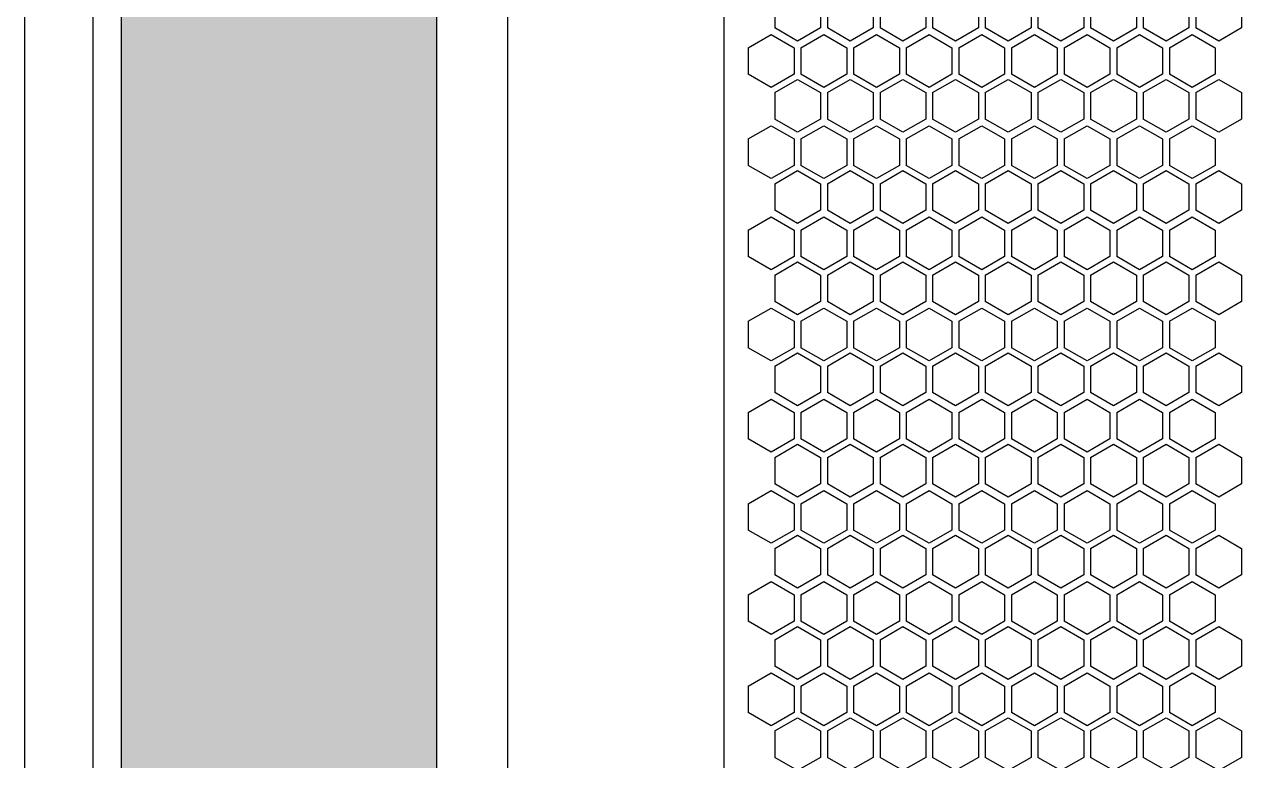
# Model space of a CAD drawing. Header units: millimetres. Extents: x 55614 to 110757, y -66981 to -47484.
# Drawn here: x 63923.1 to 64135.9, y -50506.6 to -50378 of the extents above; entities that cross this region are included whole.
import ezdxf

# ---------------------------------------------------------------- set-up
doc = ezdxf.new("R2010")
doc.units = ezdxf.units.MM
doc.layers.get('0').update_dxf_attribs({"lineweight": 15})
for name, color, linetype in [('4212-68099_1_0', 7, 'Continuous'), ('4212-73754_1_0', 7, 'Continuous'), ('4215-0412-2_0', 7, 'Continuous'), ('layer 3', 7, 'Continuous')]:
    doc.layers.add(name, color=color, linetype=linetype)
doc.layers.add('THICK', color=7, linetype='Continuous', lineweight=0)

# ---------------------------------------------------------------- blocks, each defined once
blk = doc.blocks.new('erwqre')
h = blk.add_hatch(color=1)
edge = h.paths.add_edge_path()
edge.add_spline(control_points=[(14369.21, -13680.9), (14382.96, -13662.24), (14396.71, -13643.57), (14396.71, -13643.57), (14396.71, -13643.57), (14396.71, -13643.57), (14396.71, -13503.04), (14396.71, -13362.5)], knot_values=[0.375, 0.375, 0.375, 0.375, 0.5, 0.5, 0.5, 0.5, 0.625, 0.625, 0.625, 0.625], degree=3, periodic=0)
edge.add_spline(control_points=[(14396.71, -13362.5), (14396.71, -13221.97), (14396.71, -13081.43), (14396.71, -13081.43), (14396.71, -13081.43), (14396.71, -13081.43), (14382.96, -13081.43), (14369.21, -13081.43)], knot_values=[0.625, 0.625, 0.625, 0.625, 0.75, 0.75, 0.75, 0.75, 0.875, 0.875, 0.875, 0.875], degree=3, periodic=0)
edge.add_spline(control_points=[(14369.21, -13081.43), (14355.46, -13081.43), (14341.71, -13081.43), (14341.71, -13081.43), (14341.71, -13081.43), (14341.71, -13240.63), (14341.71, -13399.83)], knot_values=[0.875, 0.875, 0.875, 0.875, 1, 1, 1, 1.125, 1.125, 1.125, 1.125], degree=3, periodic=0)
edge.add_spline(control_points=[(14341.71, -13399.83), (14341.71, -13559.03), (14341.71, -13718.23), (14341.71, -13718.23), (14341.71, -13718.23), (14341.71, -13718.23), (14355.46, -13699.57), (14369.21, -13680.9)], knot_values=[0.125, 0.125, 0.125, 0.125, 0.25, 0.25, 0.25, 0.25, 0.375, 0.375, 0.375, 0.375], degree=3, periodic=0)
edge = h.paths.add_edge_path()
edge.add_spline(control_points=[(14396.71, -13673.58), (14396.71, -13668.58), (14396.71, -13663.58), (14396.71, -13663.58), (14396.71, -13663.58), (14396.71, -13663.58), (14382.96, -13682.24), (14369.21, -13700.91)], knot_values=[0.625, 0.625, 0.625, 0.625, 0.75, 0.75, 0.75, 0.75, 0.875, 0.875, 0.875, 0.875], degree=3, periodic=0)
edge.add_spline(control_points=[(14369.21, -13700.91), (14355.46, -13719.57), (14341.71, -13738.24), (14341.71, -13738.24), (14341.71, -13738.24), (14341.71, -13743.24), (14341.71, -13748.24)], knot_values=[0.875, 0.875, 0.875, 0.875, 1, 1, 1, 1.125, 1.125, 1.125, 1.125], degree=3, periodic=0)
edge.add_spline(control_points=[(14341.71, -13748.24), (14341.71, -13753.24), (14341.71, -13758.24), (14341.71, -13758.24), (14341.71, -13758.24), (14341.71, -13758.24), (14355.46, -13739.58), (14369.21, -13720.91)], knot_values=[0.125, 0.125, 0.125, 0.125, 0.25, 0.25, 0.25, 0.25, 0.375, 0.375, 0.375, 0.375], degree=3, periodic=0)
edge.add_spline(control_points=[(14369.21, -13720.91), (14382.96, -13702.25), (14396.71, -13683.58), (14396.71, -13683.58), (14396.71, -13683.58), (14396.71, -13683.58), (14396.71, -13678.58), (14396.71, -13673.58)], knot_values=[0.375, 0.375, 0.375, 0.375, 0.5, 0.5, 0.5, 0.5, 0.625, 0.625, 0.625, 0.625], degree=3, periodic=0)
edge = h.paths.add_edge_path()
edge.add_spline(control_points=[(14369.21, -13760.92), (14382.96, -13742.25), (14396.71, -13723.59), (14396.71, -13723.59), (14396.71, -13723.59), (14396.71, -13723.59), (14396.71, -13718.59), (14396.71, -13713.59)], knot_values=[0.375, 0.375, 0.375, 0.375, 0.5, 0.5, 0.5, 0.5, 0.625, 0.625, 0.625, 0.625], degree=3, periodic=0)
edge.add_spline(control_points=[(14396.71, -13713.59), (14396.71, -13708.59), (14396.71, -13703.58), (14396.71, -13703.58), (14396.71, -13703.58), (14396.71, -13703.58), (14382.96, -13722.25), (14369.21, -13740.91)], knot_values=[0.625, 0.625, 0.625, 0.625, 0.75, 0.75, 0.75, 0.75, 0.875, 0.875, 0.875, 0.875], degree=3, periodic=0)
edge.add_spline(control_points=[(14369.21, -13740.91), (14355.46, -13759.58), (14341.71, -13778.24), (14341.71, -13778.24), (14341.71, -13778.24), (14341.71, -13783.25), (14341.71, -13788.25)], knot_values=[0.875, 0.875, 0.875, 0.875, 1, 1, 1, 1.125, 1.125, 1.125, 1.125], degree=3, periodic=0)
edge.add_spline(control_points=[(14341.71, -13788.25), (14341.71, -13793.25), (14341.71, -13798.25), (14341.71, -13798.25), (14341.71, -13798.25), (14341.71, -13798.25), (14355.46, -13779.58), (14369.21, -13760.92)], knot_values=[0.125, 0.125, 0.125, 0.125, 0.25, 0.25, 0.25, 0.25, 0.375, 0.375, 0.375, 0.375], degree=3, periodic=0)
edge = h.paths.add_edge_path()
edge.add_spline(control_points=[(14369.21, -13800.93), (14382.96, -13782.26), (14396.71, -13763.6), (14396.71, -13763.6), (14396.71, -13763.6), (14396.71, -13763.6), (14396.71, -13758.59), (14396.71, -13753.59)], knot_values=[0.375, 0.375, 0.375, 0.375, 0.5, 0.5, 0.5, 0.5, 0.625, 0.625, 0.625, 0.625], degree=3, periodic=0)
edge.add_spline(control_points=[(14396.71, -13753.59), (14396.71, -13748.59), (14396.71, -13743.59), (14396.71, -13743.59), (14396.71, -13743.59), (14396.71, -13743.59), (14382.96, -13762.26), (14369.21, -13780.92)], knot_values=[0.625, 0.625, 0.625, 0.625, 0.75, 0.75, 0.75, 0.75, 0.875, 0.875, 0.875, 0.875], degree=3, periodic=0)
edge.add_spline(control_points=[(14369.21, -13780.92), (14355.46, -13799.59), (14341.71, -13818.25), (14341.71, -13818.25), (14341.71, -13818.25), (14341.71, -13823.25), (14341.71, -13828.25)], knot_values=[0.875, 0.875, 0.875, 0.875, 1, 1, 1, 1.125, 1.125, 1.125, 1.125], degree=3, periodic=0)
edge.add_spline(control_points=[(14341.71, -13828.25), (14341.71, -13833.25), (14341.71, -13838.26), (14341.71, -13838.26), (14341.71, -13838.26), (14341.71, -13838.26), (14355.46, -13819.59), (14369.21, -13800.93)], knot_values=[0.125, 0.125, 0.125, 0.125, 0.25, 0.25, 0.25, 0.25, 0.375, 0.375, 0.375, 0.375], degree=3, periodic=0)
at = {"layer": 'layer 3', "color": 22}
blk.add_open_spline([(14341.71, -13081.43), (14341.71, -13081.43), (14341.71, -13718.23), (14341.71, -13718.23), (14341.71, -13718.23), (14341.71, -13718.23), (14396.71, -13643.57), (14396.71, -13643.57), (14396.71, -13643.57), (14396.71, -13643.57), (14396.71, -13081.43), (14396.71, -13081.43), (14396.71, -13081.43), (14396.71, -13081.43), (14341.71, -13081.43), (14341.71, -13081.43)], degree=3, knots=[0, 0, 0, 0, 0.25, 0.25, 0.25, 0.25, 0.5, 0.5, 0.5, 0.5, 0.75, 0.75, 0.75, 0.75, 1, 1, 1, 1], dxfattribs=at)
blk = doc.blocks.new('2-1725')
at = {"layer": '4212-68099_1_0', "color": 7, "linetype": 'Continuous'}
blk.add_line((-17151.63, -73625.95), (-17151.63, -71550.95), dxfattribs=at)
at = {"layer": '4212-73754_1_0', "color": 7, "linetype": 'Continuous'}
blk.add_line((-17163.63, -71552.65), (-17163.63, -72573.45), dxfattribs=at)
at = {"layer": '4215-0412-2_0', "color": 7, "linetype": 'Continuous'}
for p, q in [((-17041.32, -72057.27), (-17041.32, -71628.67)), ((-17079.12, -72054.27), (-17079.12, -71631.67)), ((-17032.49, -71800.08), (-17032.49, -71804.7)), ((-17024.49, -71800.08), (-17024.49, -71804.7)), ((-17023.29, -71800.08), (-17023.29, -71804.7)), ((-17015.29, -71800.08), (-17015.29, -71804.7)), ((-17014.09, -71800.08), (-17014.09, -71804.7)), ((-17006.09, -71800.08), (-17006.09, -71804.7)), ((-17004.89, -71800.08), (-17004.89, -71804.7)), ((-16996.89, -71800.08), (-16996.89, -71804.7)), ((-16995.69, -71800.08), (-16995.69, -71804.7)), ((-16987.69, -71800.08), (-16987.69, -71804.7)), ((-16986.49, -71800.08), (-16986.49, -71804.7)), ((-16978.49, -71800.08), (-16978.49, -71804.7)), ((-16977.29, -71800.08), (-16977.29, -71804.7)), ((-16969.29, -71800.08), (-16969.29, -71804.7)), ((-16968.09, -71800.08), (-16968.09, -71804.7)), ((-16960.09, -71800.08), (-16960.09, -71804.7)), ((-16958.89, -71800.08), (-16958.89, -71804.7)), ((-16950.89, -71800.08), (-16950.89, -71804.7)), ((-17037.11, -71808.17), (-17033.11, -71805.86)), ((-17033.11, -71805.86), (-17029.11, -71808.17)), ((-17028.49, -71807.01), (-17032.49, -71804.7)), ((-17024.49, -71804.7), (-17028.49, -71807.01)), ((-17027.91, -71808.17), (-17023.91, -71805.86)), ((-17023.91, -71805.86), (-17019.91, -71808.17)), ((-17019.29, -71807.01), (-17023.29, -71804.7)), ((-17015.29, -71804.7), (-17019.29, -71807.01)), ((-17018.71, -71808.17), (-17014.71, -71805.86)), ((-17014.71, -71805.86), (-17010.71, -71808.17)), ((-17010.09, -71807.01), (-17014.09, -71804.7)), ((-17006.09, -71804.7), (-17010.09, -71807.01)), ((-17009.51, -71808.17), (-17005.51, -71805.86)), ((-17005.51, -71805.86), (-17001.51, -71808.17)), ((-17000.89, -71807.01), (-17004.89, -71804.7)), ((-16996.89, -71804.7), (-17000.89, -71807.01)), ((-17000.31, -71808.17), (-16996.31, -71805.86)), ((-16996.31, -71805.86), (-16992.31, -71808.17)), ((-16991.69, -71807.01), (-16995.69, -71804.7)), ((-16987.69, -71804.7), (-16991.69, -71807.01)), ((-16991.11, -71808.17), (-16987.11, -71805.86)), ((-16987.11, -71805.86), (-16983.11, -71808.17)), ((-16982.49, -71807.01), (-16986.49, -71804.7)), ((-16978.49, -71804.7), (-16982.49, -71807.01)), ((-16981.91, -71808.17), (-16977.91, -71805.86)), ((-16977.91, -71805.86), (-16973.91, -71808.17)), ((-16973.29, -71807.01), (-16977.29, -71804.7)), ((-16969.29, -71804.7), (-16973.29, -71807.01)), ((-16972.71, -71808.17), (-16968.71, -71805.86)), ((-16968.71, -71805.86), (-16964.71, -71808.17)), ((-16964.09, -71807.01), (-16968.09, -71804.7)), ((-16960.09, -71804.7), (-16964.09, -71807.01)), ((-16963.51, -71808.17), (-16959.51, -71805.86)), ((-16959.51, -71805.86), (-16955.51, -71808.17)), ((-16954.89, -71807.01), (-16958.89, -71804.7)), ((-16950.89, -71804.7), (-16954.89, -71807.01)), ((-17037.11, -71808.17), (-17037.11, -71812.79)), ((-17029.11, -71808.17), (-17029.11, -71812.79)), ((-17027.91, -71808.17), (-17027.91, -71812.79)), ((-17019.91, -71808.17), (-17019.91, -71812.79)), ((-17018.71, -71808.17), (-17018.71, -71812.79)), ((-17010.71, -71808.17), (-17010.71, -71812.79)), ((-17009.51, -71808.17), (-17009.51, -71812.79)), ((-17001.51, -71808.17), (-17001.51, -71812.79)), ((-17000.31, -71808.17), (-17000.31, -71812.79)), ((-16992.31, -71808.17), (-16992.31, -71812.79)), ((-16991.11, -71808.17), (-16991.11, -71812.79)), ((-16983.11, -71808.17), (-16983.11, -71812.79)), ((-16981.91, -71808.17), (-16981.91, -71812.79)), ((-16973.91, -71808.17), (-16973.91, -71812.79)), ((-16972.71, -71808.17), (-16972.71, -71812.79)), ((-16964.71, -71808.17), (-16964.71, -71812.79)), ((-16963.51, -71808.17), (-16963.51, -71812.79)), ((-16955.51, -71808.17), (-16955.51, -71812.79)), ((-17033.11, -71815.1), (-17037.11, -71812.79)), ((-17029.11, -71812.79), (-17033.11, -71815.1)), ((-17032.49, -71816.01), (-17028.49, -71813.7)), ((-17028.49, -71813.7), (-17024.49, -71816.01)), ((-17023.91, -71815.1), (-17027.91, -71812.79)), ((-17019.91, -71812.79), (-17023.91, -71815.1)), ((-17023.29, -71816.01), (-17019.29, -71813.7)), ((-17019.29, -71813.7), (-17015.29, -71816.01)), ((-17014.71, -71815.1), (-17018.71, -71812.79)), ((-17010.71, -71812.79), (-17014.71, -71815.1)), ((-17014.09, -71816.01), (-17010.09, -71813.7)), ((-17010.09, -71813.7), (-17006.09, -71816.01)), ((-17005.51, -71815.1), (-17009.51, -71812.79)), ((-17001.51, -71812.79), (-17005.51, -71815.1)), ((-17004.89, -71816.01), (-17000.89, -71813.7)), ((-17000.89, -71813.7), (-16996.89, -71816.01)), ((-16996.31, -71815.1), (-17000.31, -71812.79)), ((-16992.31, -71812.79), (-16996.31, -71815.1)), ((-16995.69, -71816.01), (-16991.69, -71813.7)), ((-16991.69, -71813.7), (-16987.69, -71816.01)), ((-16987.11, -71815.1), (-16991.11, -71812.79)), ((-16983.11, -71812.79), (-16987.11, -71815.1)), ((-16986.49, -71816.01), (-16982.49, -71813.7)), ((-16982.49, -71813.7), (-16978.49, -71816.01)), ((-16977.91, -71815.1), (-16981.91, -71812.79)), ((-16973.91, -71812.79), (-16977.91, -71815.1)), ((-16977.29, -71816.01), (-16973.29, -71813.7)), ((-16973.29, -71813.7), (-16969.29, -71816.01)), ((-16968.71, -71815.1), (-16972.71, -71812.79)), ((-16964.71, -71812.79), (-16968.71, -71815.1)), ((-16968.09, -71816.01), (-16964.09, -71813.7)), ((-16964.09, -71813.7), (-16960.09, -71816.01)), ((-16959.51, -71815.1), (-16963.51, -71812.79)), ((-16955.51, -71812.79), (-16959.51, -71815.1)), ((-16958.89, -71816.01), (-16954.89, -71813.7)), ((-16954.89, -71813.7), (-16950.89, -71816.01)), ((-17032.49, -71816.01), (-17032.49, -71820.63)), ((-17024.49, -71816.01), (-17024.49, -71820.63)), ((-17023.29, -71816.01), (-17023.29, -71820.63)), ((-17015.29, -71816.01), (-17015.29, -71820.63)), ((-17014.09, -71816.01), (-17014.09, -71820.63)), ((-17006.09, -71816.01), (-17006.09, -71820.63)), ((-17004.89, -71816.01), (-17004.89, -71820.63)), ((-16996.89, -71816.01), (-16996.89, -71820.63)), ((-16995.69, -71816.01), (-16995.69, -71820.63)), ((-16987.69, -71816.01), (-16987.69, -71820.63)), ((-16986.49, -71816.01), (-16986.49, -71820.63)), ((-16978.49, -71816.01), (-16978.49, -71820.63)), ((-16977.29, -71816.01), (-16977.29, -71820.63)), ((-16969.29, -71816.01), (-16969.29, -71820.63)), ((-16968.09, -71816.01), (-16968.09, -71820.63)), ((-16960.09, -71816.01), (-16960.09, -71820.63)), ((-16958.89, -71816.01), (-16958.89, -71820.63)), ((-16950.89, -71816.01), (-16950.89, -71820.63)), ((-17028.49, -71822.94), (-17032.49, -71820.63)), ((-17024.49, -71820.63), (-17028.49, -71822.94)), ((-17019.29, -71822.94), (-17023.29, -71820.63)), ((-17015.29, -71820.63), (-17019.29, -71822.94)), ((-17010.09, -71822.94), (-17014.09, -71820.63)), ((-17006.09, -71820.63), (-17010.09, -71822.94)), ((-17000.89, -71822.94), (-17004.89, -71820.63)), ((-16996.89, -71820.63), (-17000.89, -71822.94)), ((-16991.69, -71822.94), (-16995.69, -71820.63)), ((-16987.69, -71820.63), (-16991.69, -71822.94)), ((-16982.49, -71822.94), (-16986.49, -71820.63)), ((-16978.49, -71820.63), (-16982.49, -71822.94)), ((-16973.29, -71822.94), (-16977.29, -71820.63)), ((-16969.29, -71820.63), (-16973.29, -71822.94)), ((-16964.09, -71822.94), (-16968.09, -71820.63)), ((-16960.09, -71820.63), (-16964.09, -71822.94)), ((-16954.89, -71822.94), (-16958.89, -71820.63)), ((-16950.89, -71820.63), (-16954.89, -71822.94)), ((-17037.11, -71824.1), (-17033.11, -71821.79)), ((-17033.11, -71821.79), (-17029.11, -71824.1)), ((-17027.91, -71824.1), (-17023.91, -71821.79)), ((-17023.91, -71821.79), (-17019.91, -71824.1)), ((-17018.71, -71824.1), (-17014.71, -71821.79)), ((-17014.71, -71821.79), (-17010.71, -71824.1)), ((-17009.51, -71824.1), (-17005.51, -71821.79)), ((-17005.51, -71821.79), (-17001.51, -71824.1)), ((-17000.31, -71824.1), (-16996.31, -71821.79)), ((-16996.31, -71821.79), (-16992.31, -71824.1)), ((-16991.11, -71824.1), (-16987.11, -71821.79)), ((-16987.11, -71821.79), (-16983.11, -71824.1)), ((-16981.91, -71824.1), (-16977.91, -71821.79)), ((-16977.91, -71821.79), (-16973.91, -71824.1)), ((-16972.71, -71824.1), (-16968.71, -71821.79)), ((-16968.71, -71821.79), (-16964.71, -71824.1)), ((-16963.51, -71824.1), (-16959.51, -71821.79)), ((-16959.51, -71821.79), (-16955.51, -71824.1)), ((-17037.11, -71824.1), (-17037.11, -71828.72)), ((-17029.11, -71824.1), (-17029.11, -71828.72)), ((-17027.91, -71824.1), (-17027.91, -71828.72)), ((-17019.91, -71824.1), (-17019.91, -71828.72)), ((-17018.71, -71824.1), (-17018.71, -71828.72)), ((-17010.71, -71824.1), (-17010.71, -71828.72)), ((-17009.51, -71824.1), (-17009.51, -71828.72)), ((-17001.51, -71824.1), (-17001.51, -71828.72)), ((-17000.31, -71824.1), (-17000.31, -71828.72)), ((-16992.31, -71824.1), (-16992.31, -71828.72)), ((-16991.11, -71824.1), (-16991.11, -71828.72)), ((-16983.11, -71824.1), (-16983.11, -71828.72)), ((-16981.91, -71824.1), (-16981.91, -71828.72)), ((-16973.91, -71824.1), (-16973.91, -71828.72)), ((-16972.71, -71824.1), (-16972.71, -71828.72)), ((-16964.71, -71824.1), (-16964.71, -71828.72)), ((-16963.51, -71824.1), (-16963.51, -71828.72)), ((-16955.51, -71824.1), (-16955.51, -71828.72)), ((-17033.11, -71831.03), (-17037.11, -71828.72)), ((-17029.11, -71828.72), (-17033.11, -71831.03)), ((-17023.91, -71831.03), (-17027.91, -71828.72)), ((-17019.91, -71828.72), (-17023.91, -71831.03)), ((-17014.71, -71831.03), (-17018.71, -71828.72)), ((-17010.71, -71828.72), (-17014.71, -71831.03)), ((-17005.51, -71831.03), (-17009.51, -71828.72)), ((-17001.51, -71828.72), (-17005.51, -71831.03)), ((-16996.31, -71831.03), (-17000.31, -71828.72)), ((-16992.31, -71828.72), (-16996.31, -71831.03)), ((-16987.11, -71831.03), (-16991.11, -71828.72)), ((-16983.11, -71828.72), (-16987.11, -71831.03)), ((-16977.91, -71831.03), (-16981.91, -71828.72)), ((-16973.91, -71828.72), (-16977.91, -71831.03)), ((-16968.71, -71831.03), (-16972.71, -71828.72)), ((-16964.71, -71828.72), (-16968.71, -71831.03)), ((-16959.51, -71831.03), (-16963.51, -71828.72)), ((-16955.51, -71828.72), (-16959.51, -71831.03)), ((-17032.49, -71831.94), (-17028.49, -71829.63)), ((-17028.49, -71829.63), (-17024.49, -71831.94)), ((-17023.29, -71831.94), (-17019.29, -71829.63)), ((-17019.29, -71829.63), (-17015.29, -71831.94)), ((-17014.09, -71831.94), (-17010.09, -71829.63)), ((-17010.09, -71829.63), (-17006.09, -71831.94)), ((-17004.89, -71831.94), (-17000.89, -71829.63)), ((-17000.89, -71829.63), (-16996.89, -71831.94)), ((-16995.69, -71831.94), (-16991.69, -71829.63)), ((-16991.69, -71829.63), (-16987.69, -71831.94)), ((-16986.49, -71831.94), (-16982.49, -71829.63)), ((-16982.49, -71829.63), (-16978.49, -71831.94)), ((-16977.29, -71831.94), (-16973.29, -71829.63)), ((-16973.29, -71829.63), (-16969.29, -71831.94)), ((-16968.09, -71831.94), (-16964.09, -71829.63)), ((-16964.09, -71829.63), (-16960.09, -71831.94)), ((-16958.89, -71831.94), (-16954.89, -71829.63)), ((-16954.89, -71829.63), (-16950.89, -71831.94)), ((-17032.49, -71831.94), (-17032.49, -71836.56)), ((-17024.49, -71831.94), (-17024.49, -71836.56)), ((-17023.29, -71831.94), (-17023.29, -71836.56)), ((-17015.29, -71831.94), (-17015.29, -71836.56)), ((-17014.09, -71831.94), (-17014.09, -71836.56)), ((-17006.09, -71831.94), (-17006.09, -71836.56)), ((-17004.89, -71831.94), (-17004.89, -71836.56)), ((-16996.89, -71831.94), (-16996.89, -71836.56)), ((-16995.69, -71831.94), (-16995.69, -71836.56)), ((-16987.69, -71831.94), (-16987.69, -71836.56)), ((-16986.49, -71831.94), (-16986.49, -71836.56)), ((-16978.49, -71831.94), (-16978.49, -71836.56)), ((-16977.29, -71831.94), (-16977.29, -71836.56)), ((-16969.29, -71831.94), (-16969.29, -71836.56)), ((-16968.09, -71831.94), (-16968.09, -71836.56)), ((-16960.09, -71831.94), (-16960.09, -71836.56)), ((-16958.89, -71831.94), (-16958.89, -71836.56)), ((-16950.89, -71831.94), (-16950.89, -71836.56)), ((-17037.11, -71840.03), (-17033.11, -71837.72)), ((-17033.11, -71837.72), (-17029.11, -71840.03)), ((-17028.49, -71838.87), (-17032.49, -71836.56)), ((-17024.49, -71836.56), (-17028.49, -71838.87)), ((-17027.91, -71840.03), (-17023.91, -71837.72)), ((-17023.91, -71837.72), (-17019.91, -71840.03)), ((-17019.29, -71838.87), (-17023.29, -71836.56)), ((-17015.29, -71836.56), (-17019.29, -71838.87)), ((-17018.71, -71840.03), (-17014.71, -71837.72)), ((-17014.71, -71837.72), (-17010.71, -71840.03)), ((-17010.09, -71838.87), (-17014.09, -71836.56)), ((-17006.09, -71836.56), (-17010.09, -71838.87)), ((-17009.51, -71840.03), (-17005.51, -71837.72)), ((-17005.51, -71837.72), (-17001.51, -71840.03)), ((-17000.89, -71838.87), (-17004.89, -71836.56)), ((-16996.89, -71836.56), (-17000.89, -71838.87)), ((-17000.31, -71840.03), (-16996.31, -71837.72)), ((-16996.31, -71837.72), (-16992.31, -71840.03)), ((-16991.69, -71838.87), (-16995.69, -71836.56)), ((-16987.69, -71836.56), (-16991.69, -71838.87)), ((-16991.11, -71840.03), (-16987.11, -71837.72)), ((-16987.11, -71837.72), (-16983.11, -71840.03)), ((-16982.49, -71838.87), (-16986.49, -71836.56)), ((-16978.49, -71836.56), (-16982.49, -71838.87)), ((-16981.91, -71840.03), (-16977.91, -71837.72)), ((-16977.91, -71837.72), (-16973.91, -71840.03)), ((-16973.29, -71838.87), (-16977.29, -71836.56)), ((-16969.29, -71836.56), (-16973.29, -71838.87)), ((-16972.71, -71840.03), (-16968.71, -71837.72)), ((-16968.71, -71837.72), (-16964.71, -71840.03)), ((-16964.09, -71838.87), (-16968.09, -71836.56)), ((-16960.09, -71836.56), (-16964.09, -71838.87)), ((-16963.51, -71840.03), (-16959.51, -71837.72)), ((-16959.51, -71837.72), (-16955.51, -71840.03)), ((-16954.89, -71838.87), (-16958.89, -71836.56)), ((-16950.89, -71836.56), (-16954.89, -71838.87)), ((-17037.11, -71840.03), (-17037.11, -71844.65)), ((-17029.11, -71840.03), (-17029.11, -71844.65)), ((-17027.91, -71840.03), (-17027.91, -71844.65)), ((-17019.91, -71840.03), (-17019.91, -71844.65)), ((-17018.71, -71840.03), (-17018.71, -71844.65)), ((-17010.71, -71840.03), (-17010.71, -71844.65)), ((-17009.51, -71840.03), (-17009.51, -71844.65)), ((-17001.51, -71840.03), (-17001.51, -71844.65)), ((-17000.31, -71840.03), (-17000.31, -71844.65)), ((-16992.31, -71840.03), (-16992.31, -71844.65)), ((-16991.11, -71840.03), (-16991.11, -71844.65)), ((-16983.11, -71840.03), (-16983.11, -71844.65)), ((-16981.91, -71840.03), (-16981.91, -71844.65)), ((-16973.91, -71840.03), (-16973.91, -71844.65)), ((-16972.71, -71840.03), (-16972.71, -71844.65)), ((-16964.71, -71840.03), (-16964.71, -71844.65)), ((-16963.51, -71840.03), (-16963.51, -71844.65)), ((-16955.51, -71840.03), (-16955.51, -71844.65)), ((-17033.11, -71846.96), (-17037.11, -71844.65)), ((-17029.11, -71844.65), (-17033.11, -71846.96)), ((-17032.49, -71847.87), (-17028.49, -71845.56)), ((-17028.49, -71845.56), (-17024.49, -71847.87)), ((-17023.91, -71846.96), (-17027.91, -71844.65)), ((-17019.91, -71844.65), (-17023.91, -71846.96)), ((-17023.29, -71847.87), (-17019.29, -71845.56)), ((-17019.29, -71845.56), (-17015.29, -71847.87)), ((-17014.71, -71846.96), (-17018.71, -71844.65)), ((-17010.71, -71844.65), (-17014.71, -71846.96)), ((-17014.09, -71847.87), (-17010.09, -71845.56)), ((-17010.09, -71845.56), (-17006.09, -71847.87)), ((-17005.51, -71846.96), (-17009.51, -71844.65)), ((-17001.51, -71844.65), (-17005.51, -71846.96)), ((-17004.89, -71847.87), (-17000.89, -71845.56)), ((-17000.89, -71845.56), (-16996.89, -71847.87)), ((-16996.31, -71846.96), (-17000.31, -71844.65)), ((-16992.31, -71844.65), (-16996.31, -71846.96)), ((-16995.69, -71847.87), (-16991.69, -71845.56)), ((-16991.69, -71845.56), (-16987.69, -71847.87)), ((-16987.11, -71846.96), (-16991.11, -71844.65)), ((-16983.11, -71844.65), (-16987.11, -71846.96)), ((-16986.49, -71847.87), (-16982.49, -71845.56)), ((-16982.49, -71845.56), (-16978.49, -71847.87)), ((-16977.91, -71846.96), (-16981.91, -71844.65)), ((-16973.91, -71844.65), (-16977.91, -71846.96)), ((-16977.29, -71847.87), (-16973.29, -71845.56)), ((-16973.29, -71845.56), (-16969.29, -71847.87)), ((-16968.71, -71846.96), (-16972.71, -71844.65)), ((-16964.71, -71844.65), (-16968.71, -71846.96)), ((-16968.09, -71847.87), (-16964.09, -71845.56)), ((-16964.09, -71845.56), (-16960.09, -71847.87)), ((-16959.51, -71846.96), (-16963.51, -71844.65)), ((-16955.51, -71844.65), (-16959.51, -71846.96)), ((-16958.89, -71847.87), (-16954.89, -71845.56)), ((-16954.89, -71845.56), (-16950.89, -71847.87)), ((-17032.49, -71847.87), (-17032.49, -71852.49)), ((-17024.49, -71847.87), (-17024.49, -71852.49)), ((-17023.29, -71847.87), (-17023.29, -71852.49)), ((-17015.29, -71847.87), (-17015.29, -71852.49)), ((-17014.09, -71847.87), (-17014.09, -71852.49)), ((-17006.09, -71847.87), (-17006.09, -71852.49)), ((-17004.89, -71847.87), (-17004.89, -71852.49)), ((-16996.89, -71847.87), (-16996.89, -71852.49)), ((-16995.69, -71847.87), (-16995.69, -71852.49)), ((-16987.69, -71847.87), (-16987.69, -71852.49)), ((-16986.49, -71847.87), (-16986.49, -71852.49)), ((-16978.49, -71847.87), (-16978.49, -71852.49)), ((-16977.29, -71847.87), (-16977.29, -71852.49)), ((-16969.29, -71847.87), (-16969.29, -71852.49)), ((-16968.09, -71847.87), (-16968.09, -71852.49)), ((-16960.09, -71847.87), (-16960.09, -71852.49)), ((-16958.89, -71847.87), (-16958.89, -71852.49)), ((-16950.89, -71847.87), (-16950.89, -71852.49)), ((-17028.49, -71854.8), (-17032.49, -71852.49)), ((-17024.49, -71852.49), (-17028.49, -71854.8)), ((-17019.29, -71854.8), (-17023.29, -71852.49)), ((-17015.29, -71852.49), (-17019.29, -71854.8)), ((-17010.09, -71854.8), (-17014.09, -71852.49)), ((-17006.09, -71852.49), (-17010.09, -71854.8)), ((-17000.89, -71854.8), (-17004.89, -71852.49)), ((-16996.89, -71852.49), (-17000.89, -71854.8)), ((-16991.69, -71854.8), (-16995.69, -71852.49)), ((-16987.69, -71852.49), (-16991.69, -71854.8)), ((-16982.49, -71854.8), (-16986.49, -71852.49)), ((-16978.49, -71852.49), (-16982.49, -71854.8)), ((-16973.29, -71854.8), (-16977.29, -71852.49)), ((-16969.29, -71852.49), (-16973.29, -71854.8)), ((-16964.09, -71854.8), (-16968.09, -71852.49)), ((-16960.09, -71852.49), (-16964.09, -71854.8)), ((-16954.89, -71854.8), (-16958.89, -71852.49)), ((-16950.89, -71852.49), (-16954.89, -71854.8)), ((-17037.11, -71855.96), (-17033.11, -71853.65)), ((-17033.11, -71853.65), (-17029.11, -71855.96)), ((-17027.91, -71855.96), (-17023.91, -71853.65)), ((-17023.91, -71853.65), (-17019.91, -71855.96)), ((-17018.71, -71855.96), (-17014.71, -71853.65)), ((-17014.71, -71853.65), (-17010.71, -71855.96)), ((-17009.51, -71855.96), (-17005.51, -71853.65)), ((-17005.51, -71853.65), (-17001.51, -71855.96)), ((-17000.31, -71855.96), (-16996.31, -71853.65)), ((-16996.31, -71853.65), (-16992.31, -71855.96)), ((-16991.11, -71855.96), (-16987.11, -71853.65)), ((-16987.11, -71853.65), (-16983.11, -71855.96)), ((-16981.91, -71855.96), (-16977.91, -71853.65)), ((-16977.91, -71853.65), (-16973.91, -71855.96)), ((-16972.71, -71855.96), (-16968.71, -71853.65)), ((-16968.71, -71853.65), (-16964.71, -71855.96)), ((-16963.51, -71855.96), (-16959.51, -71853.65)), ((-16959.51, -71853.65), (-16955.51, -71855.96)), ((-17037.11, -71855.96), (-17037.11, -71860.58)), ((-17029.11, -71855.96), (-17029.11, -71860.58)), ((-17027.91, -71855.96), (-17027.91, -71860.58)), ((-17019.91, -71855.96), (-17019.91, -71860.58)), ((-17018.71, -71855.96), (-17018.71, -71860.58)), ((-17010.71, -71855.96), (-17010.71, -71860.58)), ((-17009.51, -71855.96), (-17009.51, -71860.58)), ((-17001.51, -71855.96), (-17001.51, -71860.58)), ((-17000.31, -71855.96), (-17000.31, -71860.58)), ((-16992.31, -71855.96), (-16992.31, -71860.58)), ((-16991.11, -71855.96), (-16991.11, -71860.58)), ((-16983.11, -71855.96), (-16983.11, -71860.58)), ((-16981.91, -71855.96), (-16981.91, -71860.58)), ((-16973.91, -71855.96), (-16973.91, -71860.58)), ((-16972.71, -71855.96), (-16972.71, -71860.58)), ((-16964.71, -71855.96), (-16964.71, -71860.58)), ((-16963.51, -71855.96), (-16963.51, -71860.58)), ((-16955.51, -71855.96), (-16955.51, -71860.58)), ((-17033.11, -71862.89), (-17037.11, -71860.58)), ((-17029.11, -71860.58), (-17033.11, -71862.89)), ((-17032.49, -71863.8), (-17028.49, -71861.49)), ((-17028.49, -71861.49), (-17024.49, -71863.8)), ((-17023.91, -71862.89), (-17027.91, -71860.58)), ((-17019.91, -71860.58), (-17023.91, -71862.89)), ((-17023.29, -71863.8), (-17019.29, -71861.49)), ((-17019.29, -71861.49), (-17015.29, -71863.8)), ((-17014.71, -71862.89), (-17018.71, -71860.58)), ((-17010.71, -71860.58), (-17014.71, -71862.89)), ((-17014.09, -71863.8), (-17010.09, -71861.49)), ((-17010.09, -71861.49), (-17006.09, -71863.8)), ((-17005.51, -71862.89), (-17009.51, -71860.58)), ((-17001.51, -71860.58), (-17005.51, -71862.89)), ((-17004.89, -71863.8), (-17000.89, -71861.49)), ((-17000.89, -71861.49), (-16996.89, -71863.8)), ((-16996.31, -71862.89), (-17000.31, -71860.58)), ((-16992.31, -71860.58), (-16996.31, -71862.89)), ((-16995.69, -71863.8), (-16991.69, -71861.49)), ((-16991.69, -71861.49), (-16987.69, -71863.8)), ((-16987.11, -71862.89), (-16991.11, -71860.58)), ((-16983.11, -71860.58), (-16987.11, -71862.89)), ((-16986.49, -71863.8), (-16982.49, -71861.49)), ((-16982.49, -71861.49), (-16978.49, -71863.8)), ((-16977.91, -71862.89), (-16981.91, -71860.58)), ((-16973.91, -71860.58), (-16977.91, -71862.89)), ((-16977.29, -71863.8), (-16973.29, -71861.49)), ((-16973.29, -71861.49), (-16969.29, -71863.8)), ((-16968.71, -71862.89), (-16972.71, -71860.58)), ((-16964.71, -71860.58), (-16968.71, -71862.89)), ((-16968.09, -71863.8), (-16964.09, -71861.49)), ((-16964.09, -71861.49), (-16960.09, -71863.8)), ((-16959.51, -71862.89), (-16963.51, -71860.58)), ((-16955.51, -71860.58), (-16959.51, -71862.89)), ((-16958.89, -71863.8), (-16954.89, -71861.49)), ((-16954.89, -71861.49), (-16950.89, -71863.8)), ((-17032.49, -71863.8), (-17032.49, -71868.42)), ((-17024.49, -71863.8), (-17024.49, -71868.42)), ((-17023.29, -71863.8), (-17023.29, -71868.42)), ((-17015.29, -71863.8), (-17015.29, -71868.42)), ((-17014.09, -71863.8), (-17014.09, -71868.42)), ((-17006.09, -71863.8), (-17006.09, -71868.42)), ((-17004.89, -71863.8), (-17004.89, -71868.42)), ((-16996.89, -71863.8), (-16996.89, -71868.42)), ((-16995.69, -71863.8), (-16995.69, -71868.42)), ((-16987.69, -71863.8), (-16987.69, -71868.42)), ((-16986.49, -71863.8), (-16986.49, -71868.42)), ((-16978.49, -71863.8), (-16978.49, -71868.42)), ((-16977.29, -71863.8), (-16977.29, -71868.42)), ((-16969.29, -71863.8), (-16969.29, -71868.42)), ((-16968.09, -71863.8), (-16968.09, -71868.42)), ((-16960.09, -71863.8), (-16960.09, -71868.42)), ((-16958.89, -71863.8), (-16958.89, -71868.42)), ((-16950.89, -71863.8), (-16950.89, -71868.42)), ((-17037.11, -71871.89), (-17033.11, -71869.58)), ((-17033.11, -71869.58), (-17029.11, -71871.89)), ((-17028.49, -71870.73), (-17032.49, -71868.42)), ((-17024.49, -71868.42), (-17028.49, -71870.73)), ((-17027.91, -71871.89), (-17023.91, -71869.58)), ((-17023.91, -71869.58), (-17019.91, -71871.89)), ((-17019.29, -71870.73), (-17023.29, -71868.42)), ((-17015.29, -71868.42), (-17019.29, -71870.73)), ((-17018.71, -71871.89), (-17014.71, -71869.58)), ((-17014.71, -71869.58), (-17010.71, -71871.89)), ((-17010.09, -71870.73), (-17014.09, -71868.42)), ((-17006.09, -71868.42), (-17010.09, -71870.73)), ((-17009.51, -71871.89), (-17005.51, -71869.58)), ((-17005.51, -71869.58), (-17001.51, -71871.89)), ((-17000.89, -71870.73), (-17004.89, -71868.42)), ((-16996.89, -71868.42), (-17000.89, -71870.73)), ((-17000.31, -71871.89), (-16996.31, -71869.58)), ((-16996.31, -71869.58), (-16992.31, -71871.89)), ((-16991.69, -71870.73), (-16995.69, -71868.42)), ((-16987.69, -71868.42), (-16991.69, -71870.73)), ((-16991.11, -71871.89), (-16987.11, -71869.58)), ((-16987.11, -71869.58), (-16983.11, -71871.89)), ((-16982.49, -71870.73), (-16986.49, -71868.42)), ((-16978.49, -71868.42), (-16982.49, -71870.73)), ((-16981.91, -71871.89), (-16977.91, -71869.58)), ((-16977.91, -71869.58), (-16973.91, -71871.89)), ((-16973.29, -71870.73), (-16977.29, -71868.42)), ((-16969.29, -71868.42), (-16973.29, -71870.73)), ((-16972.71, -71871.89), (-16968.71, -71869.58)), ((-16968.71, -71869.58), (-16964.71, -71871.89)), ((-16964.09, -71870.73), (-16968.09, -71868.42)), ((-16960.09, -71868.42), (-16964.09, -71870.73)), ((-16963.51, -71871.89), (-16959.51, -71869.58)), ((-16959.51, -71869.58), (-16955.51, -71871.89)), ((-16954.89, -71870.73), (-16958.89, -71868.42)), ((-16950.89, -71868.42), (-16954.89, -71870.73)), ((-17037.11, -71871.89), (-17037.11, -71876.51)), ((-17029.11, -71871.89), (-17029.11, -71876.51)), ((-17027.91, -71871.89), (-17027.91, -71876.51)), ((-17019.91, -71871.89), (-17019.91, -71876.51)), ((-17018.71, -71871.89), (-17018.71, -71876.51)), ((-17010.71, -71871.89), (-17010.71, -71876.51)), ((-17009.51, -71871.89), (-17009.51, -71876.51)), ((-17001.51, -71871.89), (-17001.51, -71876.51)), ((-17000.31, -71871.89), (-17000.31, -71876.51)), ((-16992.31, -71871.89), (-16992.31, -71876.51)), ((-16991.11, -71871.89), (-16991.11, -71876.51)), ((-16983.11, -71871.89), (-16983.11, -71876.51)), ((-16981.91, -71871.89), (-16981.91, -71876.51)), ((-16973.91, -71871.89), (-16973.91, -71876.51)), ((-16972.71, -71871.89), (-16972.71, -71876.51)), ((-16964.71, -71871.89), (-16964.71, -71876.51)), ((-16963.51, -71871.89), (-16963.51, -71876.51)), ((-16955.51, -71871.89), (-16955.51, -71876.51)), ((-17033.11, -71878.82), (-17037.11, -71876.51)), ((-17029.11, -71876.51), (-17033.11, -71878.82)), ((-17032.49, -71879.73), (-17028.49, -71877.42)), ((-17028.49, -71877.42), (-17024.49, -71879.73)), ((-17023.91, -71878.82), (-17027.91, -71876.51)), ((-17019.91, -71876.51), (-17023.91, -71878.82)), ((-17023.29, -71879.73), (-17019.29, -71877.42)), ((-17019.29, -71877.42), (-17015.29, -71879.73)), ((-17014.71, -71878.82), (-17018.71, -71876.51)), ((-17010.71, -71876.51), (-17014.71, -71878.82)), ((-17014.09, -71879.73), (-17010.09, -71877.42)), ((-17010.09, -71877.42), (-17006.09, -71879.73)), ((-17005.51, -71878.82), (-17009.51, -71876.51)), ((-17001.51, -71876.51), (-17005.51, -71878.82)), ((-17004.89, -71879.73), (-17000.89, -71877.42)), ((-17000.89, -71877.42), (-16996.89, -71879.73)), ((-16996.31, -71878.82), (-17000.31, -71876.51)), ((-16992.31, -71876.51), (-16996.31, -71878.82)), ((-16995.69, -71879.73), (-16991.69, -71877.42)), ((-16991.69, -71877.42), (-16987.69, -71879.73)), ((-16987.11, -71878.82), (-16991.11, -71876.51)), ((-16983.11, -71876.51), (-16987.11, -71878.82)), ((-16986.49, -71879.73), (-16982.49, -71877.42)), ((-16982.49, -71877.42), (-16978.49, -71879.73)), ((-16977.91, -71878.82), (-16981.91, -71876.51)), ((-16973.91, -71876.51), (-16977.91, -71878.82)), ((-16977.29, -71879.73), (-16973.29, -71877.42)), ((-16973.29, -71877.42), (-16969.29, -71879.73)), ((-16968.71, -71878.82), (-16972.71, -71876.51)), ((-16964.71, -71876.51), (-16968.71, -71878.82)), ((-16968.09, -71879.73), (-16964.09, -71877.42)), ((-16964.09, -71877.42), (-16960.09, -71879.73)), ((-16959.51, -71878.82), (-16963.51, -71876.51)), ((-16955.51, -71876.51), (-16959.51, -71878.82)), ((-16958.89, -71879.73), (-16954.89, -71877.42)), ((-16954.89, -71877.42), (-16950.89, -71879.73)), ((-17032.49, -71879.73), (-17032.49, -71884.35)), ((-17024.49, -71879.73), (-17024.49, -71884.35)), ((-17023.29, -71879.73), (-17023.29, -71884.35)), ((-17015.29, -71879.73), (-17015.29, -71884.35)), ((-17014.09, -71879.73), (-17014.09, -71884.35)), ((-17006.09, -71879.73), (-17006.09, -71884.35)), ((-17004.89, -71879.73), (-17004.89, -71884.35)), ((-16996.89, -71879.73), (-16996.89, -71884.35)), ((-16995.69, -71879.73), (-16995.69, -71884.35)), ((-16987.69, -71879.73), (-16987.69, -71884.35)), ((-16986.49, -71879.73), (-16986.49, -71884.35)), ((-16978.49, -71879.73), (-16978.49, -71884.35)), ((-16977.29, -71879.73), (-16977.29, -71884.35)), ((-16969.29, -71879.73), (-16969.29, -71884.35)), ((-16968.09, -71879.73), (-16968.09, -71884.35)), ((-16960.09, -71879.73), (-16960.09, -71884.35)), ((-16958.89, -71879.73), (-16958.89, -71884.35)), ((-16950.89, -71879.73), (-16950.89, -71884.35)), ((-17028.49, -71886.66), (-17032.49, -71884.35)), ((-17024.49, -71884.35), (-17028.49, -71886.66)), ((-17019.29, -71886.66), (-17023.29, -71884.35)), ((-17015.29, -71884.35), (-17019.29, -71886.66)), ((-17010.09, -71886.66), (-17014.09, -71884.35)), ((-17006.09, -71884.35), (-17010.09, -71886.66)), ((-17000.89, -71886.66), (-17004.89, -71884.35)), ((-16996.89, -71884.35), (-17000.89, -71886.66)), ((-16991.69, -71886.66), (-16995.69, -71884.35)), ((-16987.69, -71884.35), (-16991.69, -71886.66)), ((-16982.49, -71886.66), (-16986.49, -71884.35)), ((-16978.49, -71884.35), (-16982.49, -71886.66)), ((-16973.29, -71886.66), (-16977.29, -71884.35)), ((-16969.29, -71884.35), (-16973.29, -71886.66)), ((-16964.09, -71886.66), (-16968.09, -71884.35)), ((-16960.09, -71884.35), (-16964.09, -71886.66)), ((-16954.89, -71886.66), (-16958.89, -71884.35)), ((-16950.89, -71884.35), (-16954.89, -71886.66)), ((-17037.11, -71887.82), (-17033.11, -71885.51)), ((-17033.11, -71885.51), (-17029.11, -71887.82)), ((-17027.91, -71887.82), (-17023.91, -71885.51)), ((-17023.91, -71885.51), (-17019.91, -71887.82)), ((-17018.71, -71887.82), (-17014.71, -71885.51)), ((-17014.71, -71885.51), (-17010.71, -71887.82)), ((-17009.51, -71887.82), (-17005.51, -71885.51)), ((-17005.51, -71885.51), (-17001.51, -71887.82)), ((-17000.31, -71887.82), (-16996.31, -71885.51)), ((-16996.31, -71885.51), (-16992.31, -71887.82)), ((-16991.11, -71887.82), (-16987.11, -71885.51)), ((-16987.11, -71885.51), (-16983.11, -71887.82)), ((-16981.91, -71887.82), (-16977.91, -71885.51)), ((-16977.91, -71885.51), (-16973.91, -71887.82)), ((-16972.71, -71887.82), (-16968.71, -71885.51)), ((-16968.71, -71885.51), (-16964.71, -71887.82)), ((-16963.51, -71887.82), (-16959.51, -71885.51)), ((-16959.51, -71885.51), (-16955.51, -71887.82)), ((-17037.11, -71887.82), (-17037.11, -71892.44)), ((-17029.11, -71887.82), (-17029.11, -71892.44)), ((-17027.91, -71887.82), (-17027.91, -71892.44)), ((-17019.91, -71887.82), (-17019.91, -71892.44)), ((-17018.71, -71887.82), (-17018.71, -71892.44)), ((-17010.71, -71887.82), (-17010.71, -71892.44)), ((-17009.51, -71887.82), (-17009.51, -71892.44)), ((-17001.51, -71887.82), (-17001.51, -71892.44)), ((-17000.31, -71887.82), (-17000.31, -71892.44)), ((-16992.31, -71887.82), (-16992.31, -71892.44)), ((-16991.11, -71887.82), (-16991.11, -71892.44)), ((-16983.11, -71887.82), (-16983.11, -71892.44)), ((-16981.91, -71887.82), (-16981.91, -71892.44)), ((-16973.91, -71887.82), (-16973.91, -71892.44)), ((-16972.71, -71887.82), (-16972.71, -71892.44)), ((-16964.71, -71887.82), (-16964.71, -71892.44)), ((-16963.51, -71887.82), (-16963.51, -71892.44)), ((-16955.51, -71887.82), (-16955.51, -71892.44)), ((-17033.11, -71894.75), (-17037.11, -71892.44)), ((-17029.11, -71892.44), (-17033.11, -71894.75)), ((-17032.49, -71895.66), (-17028.49, -71893.35)), ((-17028.49, -71893.35), (-17024.49, -71895.66)), ((-17023.91, -71894.75), (-17027.91, -71892.44)), ((-17019.91, -71892.44), (-17023.91, -71894.75)), ((-17023.29, -71895.66), (-17019.29, -71893.35)), ((-17019.29, -71893.35), (-17015.29, -71895.66)), ((-17014.71, -71894.75), (-17018.71, -71892.44)), ((-17010.71, -71892.44), (-17014.71, -71894.75)), ((-17014.09, -71895.66), (-17010.09, -71893.35)), ((-17010.09, -71893.35), (-17006.09, -71895.66)), ((-17005.51, -71894.75), (-17009.51, -71892.44)), ((-17001.51, -71892.44), (-17005.51, -71894.75)), ((-17004.89, -71895.66), (-17000.89, -71893.35)), ((-17000.89, -71893.35), (-16996.89, -71895.66)), ((-16996.31, -71894.75), (-17000.31, -71892.44)), ((-16992.31, -71892.44), (-16996.31, -71894.75)), ((-16995.69, -71895.66), (-16991.69, -71893.35)), ((-16991.69, -71893.35), (-16987.69, -71895.66)), ((-16987.11, -71894.75), (-16991.11, -71892.44)), ((-16983.11, -71892.44), (-16987.11, -71894.75)), ((-16986.49, -71895.66), (-16982.49, -71893.35)), ((-16982.49, -71893.35), (-16978.49, -71895.66)), ((-16977.91, -71894.75), (-16981.91, -71892.44)), ((-16973.91, -71892.44), (-16977.91, -71894.75)), ((-16977.29, -71895.66), (-16973.29, -71893.35)), ((-16973.29, -71893.35), (-16969.29, -71895.66)), ((-16968.71, -71894.75), (-16972.71, -71892.44)), ((-16964.71, -71892.44), (-16968.71, -71894.75)), ((-16968.09, -71895.66), (-16964.09, -71893.35)), ((-16964.09, -71893.35), (-16960.09, -71895.66)), ((-16959.51, -71894.75), (-16963.51, -71892.44)), ((-16955.51, -71892.44), (-16959.51, -71894.75)), ((-16958.89, -71895.66), (-16954.89, -71893.35)), ((-16954.89, -71893.35), (-16950.89, -71895.66)), ((-17032.49, -71895.66), (-17032.49, -71900.28)), ((-17024.49, -71895.66), (-17024.49, -71900.28)), ((-17023.29, -71895.66), (-17023.29, -71900.28)), ((-17015.29, -71895.66), (-17015.29, -71900.28)), ((-17014.09, -71895.66), (-17014.09, -71900.28)), ((-17006.09, -71895.66), (-17006.09, -71900.28)), ((-17004.89, -71895.66), (-17004.89, -71900.28)), ((-16996.89, -71895.66), (-16996.89, -71900.28)), ((-16995.69, -71895.66), (-16995.69, -71900.28)), ((-16987.69, -71895.66), (-16987.69, -71900.28)), ((-16986.49, -71895.66), (-16986.49, -71900.28)), ((-16978.49, -71895.66), (-16978.49, -71900.28)), ((-16977.29, -71895.66), (-16977.29, -71900.28)), ((-16969.29, -71895.66), (-16969.29, -71900.28)), ((-16968.09, -71895.66), (-16968.09, -71900.28)), ((-16960.09, -71895.66), (-16960.09, -71900.28)), ((-16958.89, -71895.66), (-16958.89, -71900.28)), ((-16950.89, -71895.66), (-16950.89, -71900.28)), ((-17037.11, -71903.75), (-17033.11, -71901.44)), ((-17033.11, -71901.44), (-17029.11, -71903.75)), ((-17028.49, -71902.59), (-17032.49, -71900.28)), ((-17024.49, -71900.28), (-17028.49, -71902.59)), ((-17027.91, -71903.75), (-17023.91, -71901.44)), ((-17023.91, -71901.44), (-17019.91, -71903.75)), ((-17019.29, -71902.59), (-17023.29, -71900.28)), ((-17015.29, -71900.28), (-17019.29, -71902.59)), ((-17018.71, -71903.75), (-17014.71, -71901.44)), ((-17014.71, -71901.44), (-17010.71, -71903.75)), ((-17010.09, -71902.59), (-17014.09, -71900.28)), ((-17006.09, -71900.28), (-17010.09, -71902.59)), ((-17009.51, -71903.75), (-17005.51, -71901.44)), ((-17005.51, -71901.44), (-17001.51, -71903.75)), ((-17000.89, -71902.59), (-17004.89, -71900.28)), ((-16996.89, -71900.28), (-17000.89, -71902.59)), ((-17000.31, -71903.75), (-16996.31, -71901.44)), ((-16996.31, -71901.44), (-16992.31, -71903.75)), ((-16991.69, -71902.59), (-16995.69, -71900.28)), ((-16987.69, -71900.28), (-16991.69, -71902.59)), ((-16991.11, -71903.75), (-16987.11, -71901.44)), ((-16987.11, -71901.44), (-16983.11, -71903.75)), ((-16982.49, -71902.59), (-16986.49, -71900.28)), ((-16978.49, -71900.28), (-16982.49, -71902.59)), ((-16981.91, -71903.75), (-16977.91, -71901.44)), ((-16977.91, -71901.44), (-16973.91, -71903.75)), ((-16973.29, -71902.59), (-16977.29, -71900.28)), ((-16969.29, -71900.28), (-16973.29, -71902.59)), ((-16972.71, -71903.75), (-16968.71, -71901.44)), ((-16968.71, -71901.44), (-16964.71, -71903.75)), ((-16964.09, -71902.59), (-16968.09, -71900.28)), ((-16960.09, -71900.28), (-16964.09, -71902.59)), ((-16963.51, -71903.75), (-16959.51, -71901.44)), ((-16959.51, -71901.44), (-16955.51, -71903.75)), ((-16954.89, -71902.59), (-16958.89, -71900.28)), ((-16950.89, -71900.28), (-16954.89, -71902.59)), ((-17037.11, -71903.75), (-17037.11, -71908.37)), ((-17029.11, -71903.75), (-17029.11, -71908.37)), ((-17027.91, -71903.75), (-17027.91, -71908.37)), ((-17019.91, -71903.75), (-17019.91, -71908.37)), ((-17018.71, -71903.75), (-17018.71, -71908.37)), ((-17010.71, -71903.75), (-17010.71, -71908.37)), ((-17009.51, -71903.75), (-17009.51, -71908.37)), ((-17001.51, -71903.75), (-17001.51, -71908.37)), ((-17000.31, -71903.75), (-17000.31, -71908.37)), ((-16992.31, -71903.75), (-16992.31, -71908.37)), ((-16991.11, -71903.75), (-16991.11, -71908.37)), ((-16983.11, -71903.75), (-16983.11, -71908.37)), ((-16981.91, -71903.75), (-16981.91, -71908.37)), ((-16973.91, -71903.75), (-16973.91, -71908.37)), ((-16972.71, -71903.75), (-16972.71, -71908.37)), ((-16964.71, -71903.75), (-16964.71, -71908.37)), ((-16963.51, -71903.75), (-16963.51, -71908.37)), ((-16955.51, -71903.75), (-16955.51, -71908.37)), ((-17033.11, -71910.68), (-17037.11, -71908.37)), ((-17029.11, -71908.37), (-17033.11, -71910.68)), ((-17032.49, -71911.59), (-17028.49, -71909.28)), ((-17028.49, -71909.28), (-17024.49, -71911.59)), ((-17023.91, -71910.68), (-17027.91, -71908.37)), ((-17019.91, -71908.37), (-17023.91, -71910.68)), ((-17023.29, -71911.59), (-17019.29, -71909.28)), ((-17019.29, -71909.28), (-17015.29, -71911.59)), ((-17014.71, -71910.68), (-17018.71, -71908.37)), ((-17010.71, -71908.37), (-17014.71, -71910.68)), ((-17014.09, -71911.59), (-17010.09, -71909.28)), ((-17010.09, -71909.28), (-17006.09, -71911.59)), ((-17005.51, -71910.68), (-17009.51, -71908.37)), ((-17001.51, -71908.37), (-17005.51, -71910.68)), ((-17004.89, -71911.59), (-17000.89, -71909.28)), ((-17000.89, -71909.28), (-16996.89, -71911.59)), ((-16996.31, -71910.68), (-17000.31, -71908.37)), ((-16992.31, -71908.37), (-16996.31, -71910.68)), ((-16995.69, -71911.59), (-16991.69, -71909.28)), ((-16991.69, -71909.28), (-16987.69, -71911.59)), ((-16987.11, -71910.68), (-16991.11, -71908.37)), ((-16983.11, -71908.37), (-16987.11, -71910.68)), ((-16986.49, -71911.59), (-16982.49, -71909.28)), ((-16982.49, -71909.28), (-16978.49, -71911.59)), ((-16977.91, -71910.68), (-16981.91, -71908.37)), ((-16973.91, -71908.37), (-16977.91, -71910.68)), ((-16977.29, -71911.59), (-16973.29, -71909.28)), ((-16973.29, -71909.28), (-16969.29, -71911.59)), ((-16968.71, -71910.68), (-16972.71, -71908.37)), ((-16964.71, -71908.37), (-16968.71, -71910.68)), ((-16968.09, -71911.59), (-16964.09, -71909.28)), ((-16964.09, -71909.28), (-16960.09, -71911.59)), ((-16959.51, -71910.68), (-16963.51, -71908.37)), ((-16955.51, -71908.37), (-16959.51, -71910.68)), ((-16958.89, -71911.59), (-16954.89, -71909.28)), ((-16954.89, -71909.28), (-16950.89, -71911.59)), ((-17032.49, -71911.59), (-17032.49, -71916.21)), ((-17024.49, -71911.59), (-17024.49, -71916.21)), ((-17023.29, -71911.59), (-17023.29, -71916.21)), ((-17015.29, -71911.59), (-17015.29, -71916.21)), ((-17014.09, -71911.59), (-17014.09, -71916.21)), ((-17006.09, -71911.59), (-17006.09, -71916.21)), ((-17004.89, -71911.59), (-17004.89, -71916.21)), ((-16996.89, -71911.59), (-16996.89, -71916.21)), ((-16995.69, -71911.59), (-16995.69, -71916.21)), ((-16987.69, -71911.59), (-16987.69, -71916.21)), ((-16986.49, -71911.59), (-16986.49, -71916.21)), ((-16978.49, -71911.59), (-16978.49, -71916.21)), ((-16977.29, -71911.59), (-16977.29, -71916.21)), ((-16969.29, -71911.59), (-16969.29, -71916.21)), ((-16968.09, -71911.59), (-16968.09, -71916.21)), ((-16960.09, -71911.59), (-16960.09, -71916.21)), ((-16958.89, -71911.59), (-16958.89, -71916.21)), ((-16950.89, -71911.59), (-16950.89, -71916.21)), ((-17028.49, -71918.52), (-17032.49, -71916.21)), ((-17024.49, -71916.21), (-17028.49, -71918.52)), ((-17019.29, -71918.52), (-17023.29, -71916.21)), ((-17015.29, -71916.21), (-17019.29, -71918.52)), ((-17010.09, -71918.52), (-17014.09, -71916.21)), ((-17006.09, -71916.21), (-17010.09, -71918.52)), ((-17000.89, -71918.52), (-17004.89, -71916.21)), ((-16996.89, -71916.21), (-17000.89, -71918.52)), ((-16991.69, -71918.52), (-16995.69, -71916.21)), ((-16987.69, -71916.21), (-16991.69, -71918.52)), ((-16982.49, -71918.52), (-16986.49, -71916.21)), ((-16978.49, -71916.21), (-16982.49, -71918.52)), ((-16973.29, -71918.52), (-16977.29, -71916.21)), ((-16969.29, -71916.21), (-16973.29, -71918.52)), ((-16964.09, -71918.52), (-16968.09, -71916.21)), ((-16960.09, -71916.21), (-16964.09, -71918.52)), ((-16954.89, -71918.52), (-16958.89, -71916.21)), ((-16950.89, -71916.21), (-16954.89, -71918.52)), ((-17037.11, -71919.68), (-17033.11, -71917.37)), ((-17033.11, -71917.37), (-17029.11, -71919.68)), ((-17027.91, -71919.68), (-17023.91, -71917.37)), ((-17023.91, -71917.37), (-17019.91, -71919.68)), ((-17018.71, -71919.68), (-17014.71, -71917.37)), ((-17014.71, -71917.37), (-17010.71, -71919.68)), ((-17009.51, -71919.68), (-17005.51, -71917.37)), ((-17005.51, -71917.37), (-17001.51, -71919.68)), ((-17000.31, -71919.68), (-16996.31, -71917.37)), ((-16996.31, -71917.37), (-16992.31, -71919.68)), ((-16991.11, -71919.68), (-16987.11, -71917.37)), ((-16987.11, -71917.37), (-16983.11, -71919.68)), ((-16981.91, -71919.68), (-16977.91, -71917.37)), ((-16977.91, -71917.37), (-16973.91, -71919.68)), ((-16972.71, -71919.68), (-16968.71, -71917.37)), ((-16968.71, -71917.37), (-16964.71, -71919.68)), ((-16963.51, -71919.68), (-16959.51, -71917.37)), ((-16959.51, -71917.37), (-16955.51, -71919.68)), ((-17037.11, -71919.68), (-17037.11, -71924.3)), ((-17029.11, -71919.68), (-17029.11, -71924.3)), ((-17027.91, -71919.68), (-17027.91, -71924.3)), ((-17019.91, -71919.68), (-17019.91, -71924.3)), ((-17018.71, -71919.68), (-17018.71, -71924.3)), ((-17010.71, -71919.68), (-17010.71, -71924.3)), ((-17009.51, -71919.68), (-17009.51, -71924.3)), ((-17001.51, -71919.68), (-17001.51, -71924.3)), ((-17000.31, -71919.68), (-17000.31, -71924.3)), ((-16992.31, -71919.68), (-16992.31, -71924.3)), ((-16991.11, -71919.68), (-16991.11, -71924.3)), ((-16983.11, -71919.68), (-16983.11, -71924.3)), ((-16981.91, -71919.68), (-16981.91, -71924.3)), ((-16973.91, -71919.68), (-16973.91, -71924.3)), ((-16972.71, -71919.68), (-16972.71, -71924.3)), ((-16964.71, -71919.68), (-16964.71, -71924.3)), ((-16963.51, -71919.68), (-16963.51, -71924.3)), ((-16955.51, -71919.68), (-16955.51, -71924.3)), ((-17033.11, -71926.61), (-17037.11, -71924.3)), ((-17029.11, -71924.3), (-17033.11, -71926.61)), ((-17032.49, -71927.52), (-17028.49, -71925.21)), ((-17028.49, -71925.21), (-17024.49, -71927.52)), ((-17023.91, -71926.61), (-17027.91, -71924.3)), ((-17019.91, -71924.3), (-17023.91, -71926.61)), ((-17023.29, -71927.52), (-17019.29, -71925.21)), ((-17019.29, -71925.21), (-17015.29, -71927.52)), ((-17014.71, -71926.61), (-17018.71, -71924.3)), ((-17010.71, -71924.3), (-17014.71, -71926.61)), ((-17014.09, -71927.52), (-17010.09, -71925.21)), ((-17010.09, -71925.21), (-17006.09, -71927.52)), ((-17005.51, -71926.61), (-17009.51, -71924.3)), ((-17001.51, -71924.3), (-17005.51, -71926.61)), ((-17004.89, -71927.52), (-17000.89, -71925.21)), ((-17000.89, -71925.21), (-16996.89, -71927.52)), ((-16996.31, -71926.61), (-17000.31, -71924.3)), ((-16992.31, -71924.3), (-16996.31, -71926.61)), ((-16995.69, -71927.52), (-16991.69, -71925.21)), ((-16991.69, -71925.21), (-16987.69, -71927.52)), ((-16987.11, -71926.61), (-16991.11, -71924.3)), ((-16983.11, -71924.3), (-16987.11, -71926.61)), ((-16986.49, -71927.52), (-16982.49, -71925.21)), ((-16982.49, -71925.21), (-16978.49, -71927.52)), ((-16977.91, -71926.61), (-16981.91, -71924.3)), ((-16973.91, -71924.3), (-16977.91, -71926.61)), ((-16977.29, -71927.52), (-16973.29, -71925.21)), ((-16973.29, -71925.21), (-16969.29, -71927.52)), ((-16968.71, -71926.61), (-16972.71, -71924.3)), ((-16964.71, -71924.3), (-16968.71, -71926.61)), ((-16968.09, -71927.52), (-16964.09, -71925.21)), ((-16964.09, -71925.21), (-16960.09, -71927.52)), ((-16959.51, -71926.61), (-16963.51, -71924.3)), ((-16955.51, -71924.3), (-16959.51, -71926.61)), ((-16958.89, -71927.52), (-16954.89, -71925.21)), ((-16954.89, -71925.21), (-16950.89, -71927.52)), ((-17032.49, -71927.52), (-17032.49, -71932.14)), ((-17024.49, -71927.52), (-17024.49, -71932.14)), ((-17023.29, -71927.52), (-17023.29, -71932.14)), ((-17015.29, -71927.52), (-17015.29, -71932.14)), ((-17014.09, -71927.52), (-17014.09, -71932.14)), ((-17006.09, -71927.52), (-17006.09, -71932.14)), ((-17004.89, -71927.52), (-17004.89, -71932.14)), ((-16996.89, -71927.52), (-16996.89, -71932.14)), ((-16995.69, -71927.52), (-16995.69, -71932.14)), ((-16987.69, -71927.52), (-16987.69, -71932.14)), ((-16986.49, -71927.52), (-16986.49, -71932.14)), ((-16978.49, -71927.52), (-16978.49, -71932.14)), ((-16977.29, -71927.52), (-16977.29, -71932.14)), ((-16969.29, -71927.52), (-16969.29, -71932.14)), ((-16968.09, -71927.52), (-16968.09, -71932.14)), ((-16960.09, -71927.52), (-16960.09, -71932.14)), ((-16958.89, -71927.52), (-16958.89, -71932.14)), ((-16950.89, -71927.52), (-16950.89, -71932.14)), ((-17028.49, -71934.45), (-17032.49, -71932.14)), ((-17024.49, -71932.14), (-17028.49, -71934.45)), ((-17019.29, -71934.45), (-17023.29, -71932.14)), ((-17015.29, -71932.14), (-17019.29, -71934.45)), ((-17010.09, -71934.45), (-17014.09, -71932.14)), ((-17006.09, -71932.14), (-17010.09, -71934.45)), ((-17000.89, -71934.45), (-17004.89, -71932.14)), ((-16996.89, -71932.14), (-17000.89, -71934.45)), ((-16991.69, -71934.45), (-16995.69, -71932.14)), ((-16987.69, -71932.14), (-16991.69, -71934.45)), ((-16982.49, -71934.45), (-16986.49, -71932.14)), ((-16978.49, -71932.14), (-16982.49, -71934.45)), ((-16973.29, -71934.45), (-16977.29, -71932.14)), ((-16969.29, -71932.14), (-16973.29, -71934.45)), ((-16964.09, -71934.45), (-16968.09, -71932.14)), ((-16960.09, -71932.14), (-16964.09, -71934.45)), ((-16954.89, -71934.45), (-16958.89, -71932.14)), ((-16950.89, -71932.14), (-16954.89, -71934.45))]:
    blk.add_line(p, q, dxfattribs=at)
at = {"color": 2}
blk.add_blockref('erwqre', (-31488.34, -58471.71), dxfattribs=at)

msp = doc.modelspace()

# ---------------------------------------------------------------- block references
at = {"layer": 'THICK', "lineweight": -3}
msp.add_blockref('2-1725', (81086.76, 21426.09), dxfattribs=at)

doc.saveas('drawing.dxf')
